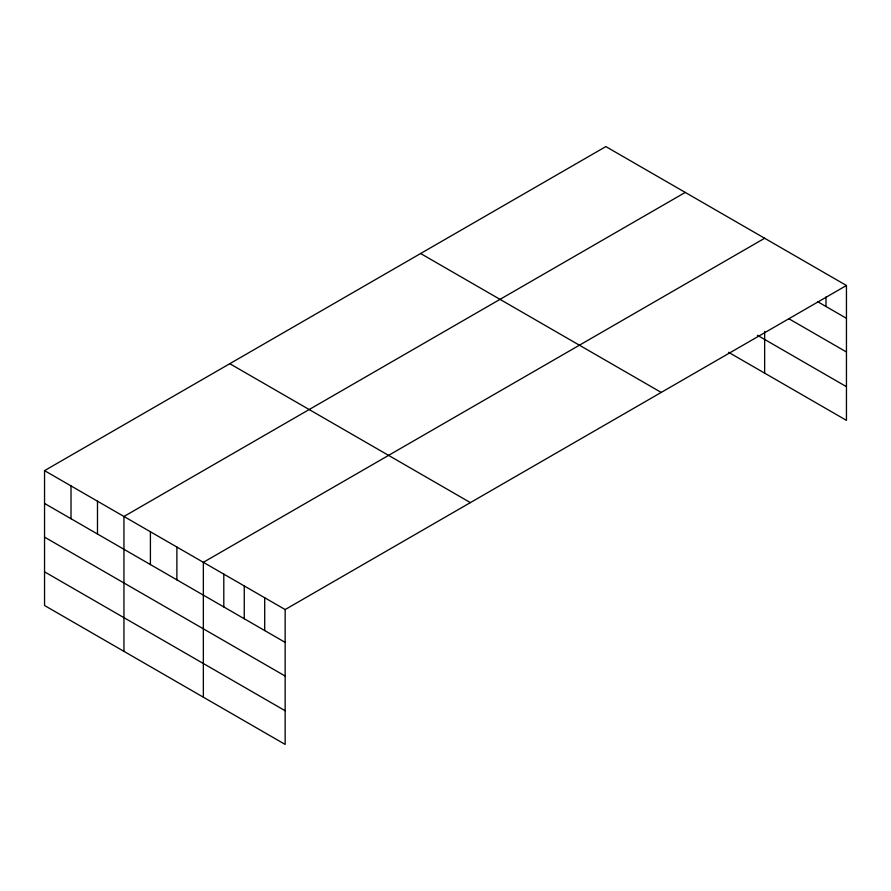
<?xml version="1.0" encoding="UTF-8"?>
<svg xmlns="http://www.w3.org/2000/svg" width="891" height="891" viewBox="0 0 891 891"><rect width="100%" height="100%" fill="white"/><g stroke="black" fill="none" stroke-linecap="round" stroke-linejoin="round"><path stroke-width="1.34" d="M846.45 285.488L285.153 609.555L285.153 744.419L44.55 605.512L44.55 470.637L605.847 146.581L846.45 285.488L846.45 420.363L728.548 352.29M685.246 192.423L123.949 516.479L123.949 651.354M764.645 238.265L203.348 562.321L203.348 697.196M817.582 301.637L846.45 318.31M788.702 318.644L846.45 351.978M757.428 335.283L846.45 386.683M420.619 253.523L661.222 392.43M229.778 363.695L470.381 502.613M44.55 470.637L285.153 609.555M44.55 503.448L285.153 642.366M44.55 537.128L285.153 676.046M44.55 571.833L285.153 710.74M826.002 296.926L826.002 306.493M764.645 331.441L764.645 373.129M264.705 597.738L264.705 630.561M244.257 585.933L244.257 618.755M223.797 574.127L223.797 606.938M176.886 547.041L176.886 579.852M150.412 531.76L150.412 564.571M97.487 501.199L97.487 534.01M71.013 485.918L71.013 518.729"/></g></svg>
